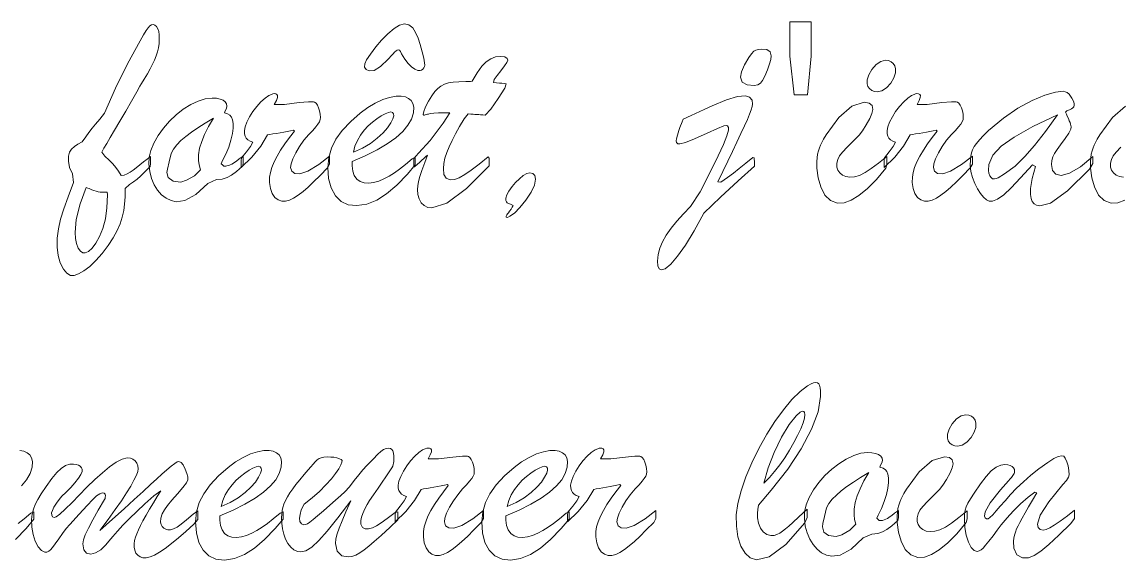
# Model space of a CAD drawing. Header units: inches. Extents: x 3 to 112, y 4 to 120.
# Drawn here: x 28.53 to 51.39, y 93.6 to 104.8 of the extents above; entities that cross this region are included whole.
import ezdxf

# ---------------------------------------------------------------- set-up
doc = ezdxf.new("R2010")
doc.units = ezdxf.units.IN
doc.header["$MEASUREMENT"] = 0
doc.layers.add('Calque 1', color=7, linetype='Continuous')

msp = doc.modelspace()

# ---------------------------------------------------------------- linework, layer by layer
at = {"layer": 'Calque 1', "lineweight": 0}
for points in [[(31.211, 102.003), (31.211, 101.948), (31.211, 101.846), (31.204, 101.789), (31.092, 101.679), (31.001, 101.593), (30.93, 101.529), (30.857, 101.473), (30.768, 101.417), (30.682, 101.337), (30.678, 101.164), (30.668, 101.01), (30.651, 100.874), (30.621, 100.74), (30.576, 100.602), (30.516, 100.458), (30.434, 100.307), (30.328, 100.146), (30.201, 99.979), (30.072, 99.833), (29.944, 99.713), (29.819, 99.62), (29.709, 99.557), (29.619, 99.526), (29.541, 99.526), (29.466, 99.569), (29.394, 99.657), (29.33, 99.786), (29.286, 99.938), (29.265, 100.113), (29.267, 100.301), (29.29, 100.494), (29.335, 100.694), (29.402, 100.909), (29.492, 101.162), (29.606, 101.456), (29.582, 101.642), (29.523, 101.772), (29.498, 101.901), (29.502, 102.006), (29.525, 102.089), (29.566, 102.155), (29.624, 102.209), (29.697, 102.26), (29.786, 102.307), (29.859, 102.407), (29.927, 102.503), (29.993, 102.588), (30.064, 102.675), (30.151, 102.779), (30.253, 102.9), (30.478, 103.419), (30.728, 103.929), (30.99, 104.409), (31.061, 104.531), (31.117, 104.621), (31.158, 104.681), (31.193, 104.719), (31.23, 104.741), (31.268, 104.746), (31.301, 104.734), (31.331, 104.705), (31.358, 104.659), (31.378, 104.6), (31.388, 104.531), (31.39, 104.447), (31.385, 104.351), (31.372, 104.261), (31.351, 104.176), (31.325, 104.092), (31.292, 104.008), (31.252, 103.923), (31.203, 103.827), (31.143, 103.721), (31.076, 103.607), (31.023, 103.519), (30.989, 103.461), (30.924, 103.347), (30.813, 103.154), (30.693, 102.947), (30.568, 102.735), (30.459, 102.551), (30.369, 102.398), (30.297, 102.274), (30.238, 102.172), (30.195, 102.092), (30.258, 102.007), (30.35, 101.922), (30.425, 101.846), (30.488, 101.773), (30.545, 101.693), (30.596, 101.603), (30.66, 101.609), (30.724, 101.64), (30.784, 101.675), (30.844, 101.715), (30.91, 101.765), (30.984, 101.824), (31.061, 101.887), (31.137, 101.947)], [(36.363, 104.218), (36.343, 104.212), (36.318, 104.196), (36.289, 104.169), (36.259, 104.137), (36.229, 104.106), (36.158, 104.029), (35.994, 103.874), (35.861, 103.793), (35.761, 103.782), (35.697, 103.808), (35.665, 103.862), (35.667, 103.927), (35.707, 104.011), (35.785, 104.133), (35.896, 104.282), (36.017, 104.423), (36.146, 104.554), (36.277, 104.665), (36.394, 104.733), (36.498, 104.758), (36.588, 104.74), (36.665, 104.68), (36.727, 104.58), (36.776, 104.466), (36.821, 104.331), (36.864, 104.178), (36.895, 104.045), (36.912, 103.953), (36.915, 103.904), (36.909, 103.874), (36.895, 103.844), (36.873, 103.815), (36.848, 103.796), (36.818, 103.787), (36.771, 103.79), (36.71, 103.816), (36.643, 103.866), (36.573, 103.938), (36.502, 104.029), (36.433, 104.139), (36.409, 104.187), (36.389, 104.21)], [(44.13, 104.095), (44.121, 104.02), (44.094, 103.926), (44.048, 103.804), (43.996, 103.674), (43.949, 103.583), (43.904, 103.528), (43.846, 103.495), (43.77, 103.48), (43.628, 103.492), (43.525, 103.549), (43.491, 103.651), (43.512, 103.764), (43.575, 103.909), (43.665, 104.062), (43.72, 104.139), (43.765, 104.19), (43.806, 104.215), (43.86, 104.229), (43.93, 104.236), (44.035, 104.225), (44.106, 104.179)], [(37.771, 103.561), (37.805, 103.561), (37.869, 103.561), (37.905, 103.57), (38.009, 103.743), (38.107, 103.877), (38.197, 103.972), (38.289, 104.036), (38.39, 104.073), (38.499, 104.083), (38.586, 104.072), (38.635, 104.043), (38.647, 104.002), (38.626, 103.958), (38.576, 103.886), (38.497, 103.786), (38.42, 103.687), (38.358, 103.6), (38.344, 103.543), (38.409, 103.536), (38.469, 103.529), (38.523, 103.523), (38.57, 103.517), (38.61, 103.512), (38.581, 103.423), (38.447, 103.204), (38.293, 102.982), (38.175, 102.86), (38.124, 102.864), (38.079, 102.867), (38.04, 102.871), (38.001, 102.874), (37.961, 102.877), (37.921, 102.88), (37.875, 102.883), (37.823, 102.887), (37.737, 102.785), (37.641, 102.622), (37.556, 102.471), (37.484, 102.333), (37.423, 102.203), (37.374, 102.08), (37.337, 101.965), (37.313, 101.854), (37.303, 101.747), (37.313, 101.629), (37.361, 101.548), (37.446, 101.515), (37.535, 101.523), (37.633, 101.559), (37.748, 101.624), (37.883, 101.716), (38.047, 101.839), (38.239, 101.992), (38.26, 101.964), (38.26, 101.866), (38.26, 101.808), (37.782, 101.333), (37.374, 101.03), (37.063, 100.929), (36.977, 100.941), (36.904, 100.977), (36.842, 101.037), (36.797, 101.116), (36.77, 101.209), (36.763, 101.312), (36.769, 101.393), (36.786, 101.483), (36.814, 101.584), (36.857, 101.711), (36.916, 101.874), (36.97, 102.025), (36.942, 102.001), (36.916, 101.977), (36.89, 101.954), (36.865, 101.931), (36.842, 101.911), (36.821, 101.891), (36.799, 101.871), (36.775, 101.85), (36.751, 101.829), (36.727, 101.807), (36.702, 101.785), (36.688, 101.782), (36.688, 101.868), (36.688, 101.96), (36.787, 102.069), (37.029, 102.335), (37.302, 102.693), (37.435, 102.907), (37.406, 102.909), (37.378, 102.911), (37.351, 102.912), (37.321, 102.912), (37.287, 102.912), (37.205, 102.912), (37.107, 102.905), (37.031, 102.894), (36.993, 102.884), (36.97, 102.878), (36.948, 102.871), (36.927, 102.865), (36.911, 102.86), (36.9, 102.859), (36.892, 102.86), (36.888, 102.865), (36.886, 102.874), (36.895, 102.937), (36.931, 103.034), (36.997, 103.154), (37.065, 103.263), (37.129, 103.35), (37.19, 103.417), (37.254, 103.467), (37.327, 103.505), (37.408, 103.531), (37.505, 103.548), (37.626, 103.557)], [(46.33, 103.345), (46.276, 103.352), (46.225, 103.375), (46.176, 103.412), (46.14, 103.46), (46.122, 103.515), (46.124, 103.595), (46.157, 103.699), (46.224, 103.811), (46.315, 103.916), (46.41, 103.98), (46.507, 104.002), (46.569, 103.995), (46.622, 103.973), (46.668, 103.936), (46.699, 103.886), (46.715, 103.822), (46.713, 103.738), (46.681, 103.637), (46.615, 103.529), (46.526, 103.427), (46.43, 103.365)], [(48.653, 102.54), (48.961, 102.798), (49.263, 103.007), (49.559, 103.165), (49.826, 103.276), (50.048, 103.339), (50.208, 103.357), (50.249, 103.349), (50.289, 103.329), (50.326, 103.296), (50.359, 103.258), (50.387, 103.215), (50.41, 103.169), (50.426, 103.129), (50.434, 103.097), (50.435, 103.068), (50.426, 103.037), (50.408, 103.012), (50.38, 102.993), (50.337, 102.974), (50.28, 102.951), (50.254, 102.922), (50.271, 102.883), (50.291, 102.838), (50.313, 102.788), (50.332, 102.744), (50.347, 102.707), (50.358, 102.675), (50.366, 102.646), (50.369, 102.62), (50.361, 102.57), (50.32, 102.485), (50.244, 102.372), (50.152, 102.246), (50.079, 102.143), (50.026, 102.064), (49.991, 101.996), (49.969, 101.919), (49.961, 101.833), (49.982, 101.708), (50.05, 101.63), (50.165, 101.604), (50.336, 101.65), (50.563, 101.787), (50.823, 101.997), (50.823, 101.942), (50.823, 101.852), (50.75, 101.734), (50.296, 101.284), (49.943, 101.032), (49.719, 100.971), (49.651, 100.984), (49.598, 101.015), (49.56, 101.063), (49.536, 101.129), (49.523, 101.212), (49.523, 101.335), (49.557, 101.539), (49.631, 101.794), (49.568, 101.825), (49.317, 101.554), (49.119, 101.348), (48.969, 101.205), (48.841, 101.113), (48.731, 101.068), (48.662, 101.068), (48.608, 101.097), (48.547, 101.152), (48.481, 101.231), (48.42, 101.327), (48.363, 101.439), (48.315, 101.563), (48.285, 101.691), (48.272, 101.822), (48.274, 101.922), (48.282, 102.005), (48.296, 102.076), (48.319, 102.141), (48.353, 102.207), (48.4, 102.274), (48.463, 102.348), (48.547, 102.437)], [(33.134, 102.009), (33.134, 101.954), (33.134, 101.855), (33.123, 101.797), (32.997, 101.69), (32.891, 101.612), (32.802, 101.561), (32.702, 101.531), (32.579, 101.519), (32.402, 101.441), (32.151, 101.207), (31.922, 101.081), (31.744, 101.059), (31.635, 101.082), (31.532, 101.13), (31.438, 101.204), (31.355, 101.298), (31.286, 101.411), (31.23, 101.542), (31.193, 101.685), (31.176, 101.838), (31.18, 101.983), (31.214, 102.126), (31.277, 102.279), (31.367, 102.437), (31.476, 102.589), (31.603, 102.734), (31.743, 102.867), (31.891, 102.983), (32.045, 103.08), (32.201, 103.154), (32.349, 103.2), (32.489, 103.216), (32.581, 103.211), (32.658, 103.196), (32.72, 103.171), (32.765, 103.136), (32.791, 103.094), (32.798, 103.045), (32.788, 103.001), (32.761, 102.953), (32.746, 102.909), (32.812, 102.887), (32.861, 102.858), (32.894, 102.82), (32.914, 102.765), (32.925, 102.688), (32.926, 102.59), (32.912, 102.476), (32.882, 102.343), (32.836, 102.196), (32.778, 102.052), (32.709, 101.914), (32.681, 101.851), (32.705, 101.826), (32.727, 101.804), (32.735, 101.802), (32.756, 101.802), (32.773, 101.802), (32.8, 101.804), (32.835, 101.811), (32.869, 101.825), (32.902, 101.842), (32.933, 101.861), (32.961, 101.88), (32.997, 101.906), (33.055, 101.949)], [(33.098, 101.772), (33.098, 101.824), (33.098, 101.92), (33.105, 101.975), (33.205, 102.098), (33.287, 102.208), (33.337, 102.297), (33.279, 102.322), (33.233, 102.35), (33.2, 102.381), (33.177, 102.422), (33.164, 102.473), (33.162, 102.538), (33.177, 102.621), (33.214, 102.717), (33.27, 102.826), (33.339, 102.935), (33.418, 103.038), (33.506, 103.136), (33.591, 103.213), (33.67, 103.267), (33.726, 103.293), (33.754, 103.303), (33.781, 103.308), (33.813, 103.307), (33.84, 103.294), (33.853, 103.268), (33.851, 103.229), (33.829, 103.169), (33.785, 103.084), (33.997, 103.08), (34.301, 103.121), (34.499, 103.139), (34.568, 103.14), (34.601, 103.137), (34.624, 103.131), (34.653, 103.111), (34.683, 103.072), (34.708, 103.016), (34.728, 102.949), (34.741, 102.882), (34.746, 102.815), (34.741, 102.767), (34.724, 102.721), (34.694, 102.672), (34.648, 102.616), (34.585, 102.544), (34.503, 102.456), (34.4, 102.337), (34.31, 102.211), (34.231, 102.077), (34.17, 101.952), (34.135, 101.851), (34.125, 101.77), (34.149, 101.693), (34.213, 101.649), (34.318, 101.638), (34.484, 101.694), (34.711, 101.836), (34.935, 102.006), (34.935, 101.935), (34.935, 101.839), (34.89, 101.761), (34.736, 101.603), (34.602, 101.471), (34.487, 101.364), (34.382, 101.273), (34.282, 101.198), (34.187, 101.136), (34.1, 101.094), (34.019, 101.073), (33.94, 101.073), (33.863, 101.098), (33.796, 101.15), (33.741, 101.229), (33.703, 101.332), (33.685, 101.459), (33.686, 101.572), (33.703, 101.669), (33.734, 101.774), (33.781, 101.887), (33.842, 102.007), (33.917, 102.133), (34.005, 102.264), (34.101, 102.396), (34.204, 102.527), (34.185, 102.549), (34.122, 102.536), (34.054, 102.523), (33.981, 102.51), (33.906, 102.496), (33.828, 102.482), (33.753, 102.469), (33.691, 102.457), (33.641, 102.448), (33.502, 102.217), (33.32, 101.986)], [(35.403, 101.895), (35.403, 101.875), (35.403, 101.837), (35.403, 101.808), (35.416, 101.697), (35.449, 101.605), (35.502, 101.531), (35.571, 101.479), (35.653, 101.451), (35.749, 101.446), (35.852, 101.459), (35.958, 101.488), (36.066, 101.534), (36.175, 101.591), (36.283, 101.659), (36.392, 101.739), (36.516, 101.836), (36.657, 101.952), (36.718, 101.983), (36.718, 101.897), (36.718, 101.826), (36.556, 101.634), (36.334, 101.407), (36.123, 101.225), (35.917, 101.091), (35.709, 101.008), (35.499, 100.977), (35.323, 100.997), (35.176, 101.066), (35.055, 101.184), (34.966, 101.345), (34.914, 101.542), (34.899, 101.773), (34.92, 101.982), (34.976, 102.177), (35.067, 102.358), (35.2, 102.54), (35.376, 102.729), (35.573, 102.904), (35.73, 103.02), (35.886, 103.113), (36.041, 103.184), (36.185, 103.231), (36.319, 103.255), (36.428, 103.256), (36.512, 103.24), (36.581, 103.21), (36.636, 103.164), (36.671, 103.102), (36.687, 103.026), (36.679, 102.908), (36.639, 102.778), (36.565, 102.649), (36.457, 102.52), (36.314, 102.391), (36.136, 102.263), (35.923, 102.138), (35.679, 102.015)], [(42.207, 102.54), (42.229, 102.605), (42.271, 102.722), (42.292, 102.778), (42.462, 102.855), (42.734, 102.979), (42.899, 103.054), (43.196, 103.179), (43.429, 103.248), (43.59, 103.263), (43.679, 103.235), (43.728, 103.17), (43.737, 103.091), (43.728, 103.039), (43.708, 102.969), (43.677, 102.883), (43.631, 102.773), (43.572, 102.636), (43.498, 102.476), (43.415, 102.298), (43.324, 102.106), (43.225, 101.9), (43.124, 101.69), (43.019, 101.475), (43.077, 101.463), (43.216, 101.562), (43.342, 101.655), (43.463, 101.749), (43.596, 101.858), (43.742, 101.982), (43.774, 101.97), (43.777, 101.866), (43.779, 101.797), (43.439, 101.496), (43.072, 101.157), (42.724, 100.819), (42.523, 100.456), (42.343, 100.157), (42.179, 99.924), (42.038, 99.76), (41.923, 99.665), (41.837, 99.639), (41.793, 99.662), (41.768, 99.722), (41.763, 99.824), (41.777, 99.958), (41.812, 100.092), (41.867, 100.227), (41.944, 100.365), (42.042, 100.509), (42.162, 100.657), (42.299, 100.807), (42.451, 100.96), (42.652, 101.263), (42.864, 101.686), (43.024, 102.014), (43.132, 102.251), (43.203, 102.428), (43.236, 102.549), (43.236, 102.607), (43.22, 102.635), (43.189, 102.648), (43.14, 102.638), (43.012, 102.584), (42.794, 102.485), (42.534, 102.367), (42.343, 102.292), (42.225, 102.262), (42.182, 102.267), (42.158, 102.289), (42.15, 102.327), (42.155, 102.371), (42.174, 102.441)], [(46.534, 102.003), (46.534, 101.943), (46.534, 101.834), (46.512, 101.756), (46.316, 101.523), (46.129, 101.334), (45.953, 101.19), (45.791, 101.091), (45.647, 101.038), (45.507, 101.031), (45.361, 101.083), (45.246, 101.196), (45.162, 101.366), (45.106, 101.556), (45.078, 101.757), (45.076, 101.895), (45.083, 101.973), (45.094, 102.049), (45.111, 102.121), (45.13, 102.184), (45.152, 102.238), (45.179, 102.292), (45.219, 102.364), (45.273, 102.454), (45.535, 102.811), (45.806, 103.049), (46.06, 103.129), (46.165, 103.112), (46.226, 103.061), (46.243, 102.98), (46.225, 102.898), (46.18, 102.789), (46.106, 102.657), (46.029, 102.536), (45.957, 102.443), (45.855, 102.34), (45.711, 102.196), (45.61, 102.089), (45.55, 102.014), (45.513, 101.939), (45.495, 101.858), (45.496, 101.78), (45.516, 101.714), (45.556, 101.657), (45.614, 101.611), (45.683, 101.581), (45.764, 101.568), (45.862, 101.576), (45.968, 101.607), (46.081, 101.664), (46.208, 101.747), (46.359, 101.86)], [(46.477, 101.772), (46.477, 101.824), (46.477, 101.92), (46.484, 101.975), (46.584, 102.098), (46.666, 102.208), (46.715, 102.297), (46.658, 102.322), (46.612, 102.35), (46.578, 102.381), (46.556, 102.422), (46.543, 102.473), (46.541, 102.538), (46.556, 102.621), (46.592, 102.717), (46.649, 102.826), (46.718, 102.935), (46.797, 103.038), (46.885, 103.136), (46.97, 103.213), (47.049, 103.267), (47.104, 103.293), (47.132, 103.303), (47.16, 103.308), (47.191, 103.307), (47.219, 103.294), (47.232, 103.268), (47.23, 103.229), (47.208, 103.169), (47.164, 103.084), (47.376, 103.08), (47.68, 103.121), (47.878, 103.139), (47.947, 103.14), (47.98, 103.137), (48.003, 103.131), (48.032, 103.111), (48.061, 103.072), (48.087, 103.016), (48.107, 102.949), (48.12, 102.882), (48.125, 102.815), (48.12, 102.767), (48.103, 102.721), (48.073, 102.672), (48.027, 102.616), (47.963, 102.544), (47.881, 102.456), (47.779, 102.337), (47.688, 102.211), (47.609, 102.077), (47.549, 101.952), (47.514, 101.851), (47.504, 101.77), (47.527, 101.693), (47.592, 101.649), (47.697, 101.638), (47.862, 101.694), (48.09, 101.836), (48.314, 102.006), (48.314, 101.935), (48.314, 101.839), (48.268, 101.761), (48.114, 101.603), (47.981, 101.471), (47.866, 101.364), (47.76, 101.273), (47.66, 101.198), (47.566, 101.136), (47.478, 101.094), (47.398, 101.073), (47.318, 101.073), (47.242, 101.098), (47.175, 101.15), (47.119, 101.229), (47.082, 101.332), (47.064, 101.459), (47.065, 101.572), (47.081, 101.669), (47.113, 101.774), (47.16, 101.887), (47.221, 102.007), (47.296, 102.133), (47.384, 102.264), (47.48, 102.396), (47.582, 102.527), (47.564, 102.549), (47.5, 102.536), (47.432, 102.523), (47.36, 102.51), (47.285, 102.496), (47.207, 102.482), (47.132, 102.469), (47.07, 102.457), (47.02, 102.448), (46.881, 102.217), (46.699, 101.986)], [(35.433, 102.09), (35.619, 102.173), (35.785, 102.27), (35.929, 102.38), (36.049, 102.49), (36.142, 102.598), (36.209, 102.699), (36.252, 102.783), (36.27, 102.846), (36.266, 102.891), (36.245, 102.918), (36.207, 102.928), (36.159, 102.918), (36.093, 102.891), (36.01, 102.846), (35.921, 102.787), (35.831, 102.717), (35.741, 102.637), (35.658, 102.546), (35.58, 102.444), (35.513, 102.333), (35.464, 102.215)], [(50.09, 102.87), (49.576, 102.622), (49.184, 102.403), (48.912, 102.212), (48.739, 102.025), (48.655, 101.834), (48.648, 101.712), (48.658, 101.651), (48.676, 101.6), (48.703, 101.561), (48.736, 101.538), (48.773, 101.532), (48.807, 101.539), (48.854, 101.558), (48.985, 101.636), (49.204, 101.801), (49.408, 101.997), (49.608, 102.231), (49.835, 102.521)], [(32.516, 102.798), (32.346, 102.694), (32.195, 102.597), (32.062, 102.507), (31.945, 102.419), (31.841, 102.33), (31.753, 102.241), (31.684, 102.151), (31.636, 102.06), (31.593, 101.887), (31.562, 101.738), (31.55, 101.67), (31.578, 101.561), (31.677, 101.489), (31.836, 101.469), (31.957, 101.505), (32.123, 101.597), (32.247, 101.725), (32.221, 101.824), (32.208, 101.92), (32.21, 102.037), (32.231, 102.175), (32.273, 102.315), (32.335, 102.461), (32.416, 102.622)], [(38.758, 100.983), (38.699, 101.006), (38.656, 101.025), (38.631, 101.039), (38.615, 101.058), (38.607, 101.087), (38.607, 101.132), (38.626, 101.2), (38.669, 101.281), (38.734, 101.373), (38.807, 101.459), (38.887, 101.536), (38.968, 101.602), (39.04, 101.644), (39.1, 101.661), (39.165, 101.649), (39.207, 101.605), (39.221, 101.526), (39.198, 101.405), (39.13, 101.26), (39.018, 101.09), (38.895, 100.937), (38.781, 100.824), (38.688, 100.756), (38.639, 100.733), (38.614, 100.738), (38.612, 100.759), (38.616, 100.774), (38.624, 100.788), (38.637, 100.804), (38.657, 100.829), (38.683, 100.864), (38.712, 100.904), (38.737, 100.944)], [(30.313, 101.199), (30.312, 101.217), (30.309, 101.249), (30.297, 101.261), (30.243, 101.257), (30.197, 101.256), (30.159, 101.259), (30.119, 101.266), (30.075, 101.277), (30.029, 101.291), (29.989, 101.305), (29.956, 101.318), (29.929, 101.331), (29.9, 101.344), (29.869, 101.357), (29.743, 101.017), (29.662, 100.688), (29.638, 100.419), (29.646, 100.297), (29.669, 100.189), (29.705, 100.095), (29.748, 100.028), (29.796, 99.994), (29.85, 99.993), (29.916, 100.026), (29.991, 100.094), (30.073, 100.197), (30.148, 100.332), (30.215, 100.501), (30.27, 100.703), (30.302, 100.935)], [(44.874, 94.661), (44.874, 94.6), (44.874, 94.489), (44.829, 94.379), (44.43, 93.925), (44.086, 93.669), (43.824, 93.609), (43.692, 93.648), (43.582, 93.743), (43.494, 93.893), (43.434, 94.082), (43.403, 94.305), (43.401, 94.542), (43.433, 94.779), (43.499, 95.044), (43.598, 95.332), (43.721, 95.627), (43.868, 95.924), (44.034, 96.218), (44.206, 96.487), (44.382, 96.731), (44.559, 96.942), (44.727, 97.108), (44.886, 97.227), (44.96, 97.269), (45.009, 97.289), (45.05, 97.296), (45.088, 97.29), (45.117, 97.271), (45.136, 97.238), (45.148, 97.189), (45.155, 97.122), (45.156, 97.004), (45.102, 96.685), (44.968, 96.322), (44.754, 95.914), (44.471, 95.49), (44.124, 95.059), (43.865, 94.745), (43.85, 94.652), (43.843, 94.577), (43.844, 94.483), (43.864, 94.367), (43.902, 94.268), (43.96, 94.188), (44.034, 94.136), (44.123, 94.113), (44.19, 94.115), (44.246, 94.131), (44.304, 94.162), (44.364, 94.204), (44.427, 94.253), (44.492, 94.309), (44.576, 94.386), (44.704, 94.503)], [(43.977, 95.201), (44.089, 95.318), (44.199, 95.446), (44.305, 95.585), (44.408, 95.732), (44.506, 95.886), (44.598, 96.046), (44.678, 96.195), (44.742, 96.333), (44.791, 96.456), (44.82, 96.556), (44.829, 96.633), (44.823, 96.674), (44.804, 96.696), (44.778, 96.701), (44.758, 96.695), (44.73, 96.679), (44.644, 96.605), (44.499, 96.42), (44.342, 96.159), (44.187, 95.843), (44.064, 95.523)], [(48.002, 95.969), (47.948, 95.977), (47.896, 95.999), (47.847, 96.037), (47.812, 96.084), (47.794, 96.14), (47.796, 96.219), (47.829, 96.323), (47.896, 96.435), (47.987, 96.541), (48.082, 96.605), (48.179, 96.627), (48.24, 96.619), (48.294, 96.597), (48.339, 96.561), (48.371, 96.51), (48.387, 96.447), (48.385, 96.363), (48.352, 96.262), (48.287, 96.154), (48.197, 96.052), (48.102, 95.99)], [(32.651, 94.52), (32.651, 94.499), (32.651, 94.462), (32.651, 94.433), (32.664, 94.322), (32.697, 94.229), (32.75, 94.155), (32.819, 94.104), (32.901, 94.075), (32.997, 94.07), (33.1, 94.083), (33.206, 94.113), (33.314, 94.159), (33.423, 94.216), (33.531, 94.284), (33.64, 94.363), (33.764, 94.461), (33.905, 94.576), (33.966, 94.608), (33.966, 94.522), (33.966, 94.45), (33.804, 94.259), (33.582, 94.032), (33.371, 93.85), (33.165, 93.716), (32.957, 93.633), (32.747, 93.602), (32.571, 93.621), (32.424, 93.69), (32.303, 93.809), (32.214, 93.97), (32.162, 94.167), (32.147, 94.397), (32.168, 94.606), (32.224, 94.801), (32.315, 94.983), (32.448, 95.165), (32.624, 95.353), (32.821, 95.528), (32.978, 95.645), (33.134, 95.738), (33.289, 95.809), (33.434, 95.856), (33.567, 95.879), (33.676, 95.88), (33.76, 95.865), (33.829, 95.834), (33.884, 95.788), (33.919, 95.727), (33.935, 95.65), (33.927, 95.533), (33.887, 95.403), (33.813, 95.273), (33.705, 95.144), (33.562, 95.016), (33.384, 94.888), (33.171, 94.762), (32.927, 94.639)], [(35.379, 94.832), (35.108, 94.48), (34.886, 94.204), (34.71, 94.005), (34.567, 93.871), (34.443, 93.793), (34.34, 93.77), (34.265, 93.782), (34.194, 93.817), (34.128, 93.873), (34.069, 93.947), (34.021, 94.035), (33.982, 94.139), (33.955, 94.251), (33.939, 94.369), (33.936, 94.481), (33.94, 94.558), (33.948, 94.63), (33.963, 94.697), (33.985, 94.765), (34.017, 94.838), (34.058, 94.916), (34.108, 94.997), (34.168, 95.084), (34.236, 95.175), (34.316, 95.273), (34.406, 95.38), (34.488, 95.476), (34.543, 95.54), (34.592, 95.596), (34.634, 95.645), (34.675, 95.684), (34.716, 95.712), (34.757, 95.73), (34.814, 95.741), (34.887, 95.747), (34.961, 95.746), (35.024, 95.74), (35.085, 95.728), (35.14, 95.711), (35.178, 95.694), (35.195, 95.676), (35.192, 95.642), (35.169, 95.583), (35.126, 95.503), (35.061, 95.406), (34.972, 95.294), (34.858, 95.167), (34.722, 95.031), (34.572, 94.896), (34.407, 94.763), (34.342, 94.646), (34.32, 94.551), (34.311, 94.475), (34.318, 94.401), (34.348, 94.353), (34.401, 94.334), (34.435, 94.339), (34.474, 94.358), (34.525, 94.392), (34.592, 94.444), (34.687, 94.522), (34.807, 94.627), (34.938, 94.742), (35.06, 94.847), (35.172, 94.943), (35.256, 95.024), (35.348, 95.127), (35.448, 95.254), (35.546, 95.378), (35.63, 95.48), (35.708, 95.566), (35.839, 95.703), (35.938, 95.802), (36.005, 95.863), (36.059, 95.901), (36.111, 95.922), (36.162, 95.927), (36.204, 95.92), (36.234, 95.903), (36.255, 95.875), (36.268, 95.829), (36.275, 95.762), (36.276, 95.688), (36.274, 95.649), (36.269, 95.616), (36.262, 95.589), (36.249, 95.558), (36.23, 95.522), (36.205, 95.48), (36.164, 95.418), (36.106, 95.332), (36.031, 95.223), (35.945, 95.099), (35.849, 94.961), (35.768, 94.842), (35.716, 94.756), (35.668, 94.665), (35.627, 94.571), (35.598, 94.491), (35.585, 94.427), (35.587, 94.35), (35.617, 94.282), (35.675, 94.25), (35.748, 94.25), (35.826, 94.271), (35.911, 94.311), (36.008, 94.373), (36.137, 94.465), (36.299, 94.588), (36.357, 94.607), (36.357, 94.513), (36.357, 94.438), (36.196, 94.284), (36.01, 94.114), (35.865, 93.985), (35.753, 93.89), (35.653, 93.811), (35.563, 93.749), (35.48, 93.704), (35.4, 93.676), (35.323, 93.665), (35.187, 93.69), (35.095, 93.784), (35.061, 93.946), (35.068, 94.042), (35.092, 94.145), (35.134, 94.266), (35.194, 94.415), (35.276, 94.604)], [(36.3, 94.397), (36.3, 94.449), (36.3, 94.545), (36.307, 94.6), (36.407, 94.723), (36.489, 94.833), (36.539, 94.922), (36.481, 94.946), (36.435, 94.974), (36.402, 95.006), (36.379, 95.046), (36.366, 95.098), (36.364, 95.162), (36.38, 95.246), (36.416, 95.342), (36.473, 95.451), (36.542, 95.559), (36.62, 95.663), (36.708, 95.76), (36.793, 95.838), (36.872, 95.892), (36.928, 95.918), (36.956, 95.928), (36.983, 95.933), (37.015, 95.932), (37.042, 95.919), (37.055, 95.893), (37.054, 95.854), (37.031, 95.794), (36.987, 95.709), (37.199, 95.705), (37.503, 95.745), (37.701, 95.764), (37.771, 95.765), (37.803, 95.761), (37.826, 95.755), (37.855, 95.735), (37.885, 95.697), (37.91, 95.641), (37.93, 95.574), (37.943, 95.507), (37.948, 95.439), (37.943, 95.392), (37.926, 95.346), (37.896, 95.297), (37.851, 95.241), (37.787, 95.169), (37.705, 95.081), (37.603, 94.962), (37.512, 94.835), (37.433, 94.702), (37.372, 94.577), (37.337, 94.475), (37.327, 94.394), (37.351, 94.317), (37.415, 94.273), (37.52, 94.263), (37.686, 94.319), (37.914, 94.461), (38.137, 94.631), (38.137, 94.559), (38.137, 94.464), (38.092, 94.385), (37.938, 94.227), (37.804, 94.095), (37.69, 93.988), (37.584, 93.898), (37.484, 93.822), (37.389, 93.761), (37.302, 93.719), (37.221, 93.698), (37.142, 93.697), (37.065, 93.723), (36.999, 93.775), (36.943, 93.854), (36.905, 93.957), (36.887, 94.084), (36.888, 94.197), (36.905, 94.293), (36.936, 94.398), (36.983, 94.512), (37.044, 94.631), (37.12, 94.758), (37.208, 94.889), (37.303, 95.02), (37.406, 95.151), (37.387, 95.174), (37.324, 95.161), (37.256, 95.148), (37.183, 95.135), (37.108, 95.121), (37.03, 95.107), (36.956, 95.093), (36.893, 95.082), (36.843, 95.072), (36.705, 94.841), (36.522, 94.611)], [(38.605, 94.52), (38.605, 94.499), (38.605, 94.462), (38.605, 94.433), (38.618, 94.322), (38.651, 94.229), (38.705, 94.155), (38.774, 94.104), (38.855, 94.075), (38.951, 94.07), (39.054, 94.083), (39.16, 94.113), (39.268, 94.159), (39.377, 94.216), (39.485, 94.284), (39.594, 94.363), (39.719, 94.461), (39.859, 94.576), (39.92, 94.608), (39.92, 94.522), (39.92, 94.45), (39.758, 94.259), (39.537, 94.032), (39.325, 93.85), (39.119, 93.716), (38.911, 93.633), (38.701, 93.602), (38.525, 93.621), (38.378, 93.69), (38.257, 93.809), (38.168, 93.97), (38.116, 94.167), (38.101, 94.397), (38.122, 94.606), (38.178, 94.801), (38.269, 94.983), (38.402, 95.165), (38.578, 95.353), (38.775, 95.528), (38.932, 95.645), (39.088, 95.738), (39.243, 95.809), (39.388, 95.856), (39.521, 95.879), (39.631, 95.88), (39.714, 95.865), (39.783, 95.834), (39.838, 95.788), (39.873, 95.727), (39.889, 95.65), (39.882, 95.533), (39.841, 95.403), (39.767, 95.273), (39.66, 95.144), (39.516, 95.016), (39.338, 94.888), (39.125, 94.762), (38.881, 94.639)], [(39.89, 94.397), (39.89, 94.449), (39.89, 94.545), (39.896, 94.6), (39.997, 94.723), (40.079, 94.833), (40.128, 94.922), (40.07, 94.946), (40.025, 94.974), (39.991, 95.006), (39.968, 95.046), (39.956, 95.098), (39.953, 95.162), (39.969, 95.246), (40.005, 95.342), (40.062, 95.451), (40.131, 95.559), (40.21, 95.663), (40.297, 95.76), (40.382, 95.838), (40.462, 95.892), (40.517, 95.918), (40.545, 95.928), (40.572, 95.933), (40.604, 95.932), (40.631, 95.919), (40.645, 95.893), (40.643, 95.854), (40.62, 95.794), (40.576, 95.709), (40.789, 95.705), (41.092, 95.745), (41.291, 95.764), (41.36, 95.765), (41.392, 95.761), (41.415, 95.755), (41.444, 95.735), (41.474, 95.697), (41.499, 95.641), (41.52, 95.574), (41.532, 95.507), (41.537, 95.439), (41.533, 95.392), (41.515, 95.346), (41.485, 95.297), (41.44, 95.241), (41.376, 95.169), (41.294, 95.081), (41.192, 94.962), (41.101, 94.835), (41.022, 94.702), (40.962, 94.577), (40.926, 94.475), (40.916, 94.394), (40.94, 94.317), (41.004, 94.273), (41.11, 94.263), (41.275, 94.319), (41.503, 94.461), (41.726, 94.631), (41.726, 94.559), (41.726, 94.464), (41.681, 94.385), (41.527, 94.227), (41.393, 94.095), (41.279, 93.988), (41.173, 93.898), (41.073, 93.822), (40.979, 93.761), (40.891, 93.719), (40.81, 93.698), (40.731, 93.697), (40.655, 93.723), (40.588, 93.775), (40.532, 93.854), (40.495, 93.957), (40.477, 94.084), (40.477, 94.197), (40.494, 94.293), (40.526, 94.398), (40.572, 94.512), (40.634, 94.631), (40.709, 94.758), (40.797, 94.889), (40.892, 95.02), (40.995, 95.151), (40.976, 95.174), (40.913, 95.161), (40.845, 95.148), (40.773, 95.135), (40.698, 95.121), (40.62, 95.107), (40.545, 95.093), (40.482, 95.082), (40.433, 95.072), (40.294, 94.841), (40.111, 94.611)], [(46.777, 94.634), (46.777, 94.579), (46.777, 94.48), (46.765, 94.422), (46.64, 94.315), (46.533, 94.236), (46.444, 94.186), (46.345, 94.156), (46.221, 94.143), (46.045, 94.066), (45.794, 93.831), (45.564, 93.706), (45.387, 93.684), (45.278, 93.706), (45.175, 93.755), (45.081, 93.828), (44.998, 93.923), (44.929, 94.036), (44.873, 94.167), (44.836, 94.31), (44.819, 94.463), (44.823, 94.608), (44.856, 94.751), (44.92, 94.903), (45.01, 95.062), (45.119, 95.214), (45.245, 95.358), (45.386, 95.492), (45.534, 95.607), (45.688, 95.704), (45.844, 95.779), (45.992, 95.824), (46.132, 95.84), (46.224, 95.836), (46.3, 95.821), (46.362, 95.795), (46.408, 95.761), (46.434, 95.719), (46.441, 95.67), (46.431, 95.626), (46.404, 95.578), (46.389, 95.533), (46.455, 95.512), (46.504, 95.482), (46.536, 95.445), (46.557, 95.39), (46.568, 95.313), (46.569, 95.215), (46.555, 95.1), (46.525, 94.968), (46.479, 94.821), (46.421, 94.677), (46.352, 94.539), (46.323, 94.475), (46.348, 94.451), (46.37, 94.429), (46.378, 94.427), (46.399, 94.427), (46.416, 94.427), (46.443, 94.428), (46.477, 94.436), (46.512, 94.449), (46.545, 94.467), (46.576, 94.485), (46.604, 94.505), (46.64, 94.531), (46.697, 94.574)], [(50.201, 95.171), (49.904, 94.813), (49.728, 94.537), (49.673, 94.347), (49.687, 94.276), (49.724, 94.235), (49.785, 94.223), (49.851, 94.236), (49.929, 94.269), (50.02, 94.324), (50.139, 94.408), (50.294, 94.525), (50.441, 94.637), (50.441, 94.564), (50.441, 94.465), (50.367, 94.36), (50.113, 94.116), (49.904, 93.926), (49.739, 93.789), (49.6, 93.697), (49.481, 93.649), (49.357, 93.646), (49.24, 93.71), (49.179, 93.85), (49.17, 93.992), (49.176, 94.056), (49.189, 94.12), (49.209, 94.184), (49.235, 94.249), (49.265, 94.315), (49.302, 94.386), (49.351, 94.475), (49.412, 94.584), (49.486, 94.711), (49.567, 94.851), (49.656, 95.001), (49.614, 95.015), (49.475, 94.911), (49.316, 94.768), (49.187, 94.641), (49.087, 94.535), (48.998, 94.433), (48.917, 94.332), (48.833, 94.224), (48.745, 94.108), (48.66, 93.996), (48.591, 93.909), (48.538, 93.85), (48.496, 93.813), (48.454, 93.79), (48.411, 93.782), (48.35, 93.8), (48.289, 93.865), (48.233, 93.975), (48.186, 94.119), (48.158, 94.277), (48.149, 94.451), (48.153, 94.554), (48.166, 94.642), (48.188, 94.712), (48.222, 94.785), (48.274, 94.876), (48.349, 94.995), (48.482, 95.188), (48.601, 95.341), (48.708, 95.455), (48.808, 95.533), (48.905, 95.578), (48.993, 95.588), (49.053, 95.583), (49.103, 95.57), (49.144, 95.549), (49.174, 95.52), (49.19, 95.483), (49.193, 95.447), (49.189, 95.426), (49.182, 95.404), (49.17, 95.382), (49.157, 95.361), (49.143, 95.341), (49.127, 95.321), (49.101, 95.292), (49.064, 95.251), (48.9, 95.066), (48.684, 94.792), (48.578, 94.603), (48.568, 94.515), (48.581, 94.477), (48.608, 94.459), (48.64, 94.461), (48.681, 94.49), (48.738, 94.545), (48.81, 94.625), (48.895, 94.722), (48.995, 94.836), (49.109, 94.963), (49.236, 95.095), (49.377, 95.231), (49.532, 95.368), (49.701, 95.502), (49.885, 95.633), (50.007, 95.712), (50.099, 95.754), (50.178, 95.771), (50.217, 95.76), (50.249, 95.72), (50.281, 95.648), (50.308, 95.559), (50.324, 95.468), (50.33, 95.377), (50.317, 95.323), (50.274, 95.255)], [(30.151, 94.217), (30.417, 94.453), (30.657, 94.667), (30.869, 94.861), (31.054, 95.03), (31.21, 95.173), (31.337, 95.289), (31.446, 95.388), (31.546, 95.476), (31.637, 95.553), (31.711, 95.612), (31.764, 95.645), (31.799, 95.654), (31.845, 95.635), (31.889, 95.581), (31.932, 95.495), (31.965, 95.406), (31.983, 95.33), (31.987, 95.271), (31.957, 95.207), (31.883, 95.109), (31.768, 94.977), (31.655, 94.849), (31.565, 94.74), (31.496, 94.65), (31.449, 94.563), (31.423, 94.473), (31.418, 94.392), (31.428, 94.344), (31.45, 94.302), (31.484, 94.268), (31.525, 94.244), (31.57, 94.231), (31.623, 94.23), (31.689, 94.248), (31.762, 94.286), (31.845, 94.346), (31.956, 94.436), (32.099, 94.558), (32.192, 94.627), (32.192, 94.538), (32.192, 94.444), (32.11, 94.35), (31.944, 94.199), (31.79, 94.063), (31.646, 93.944), (31.515, 93.844), (31.397, 93.764), (31.291, 93.706), (31.198, 93.667), (31.116, 93.648), (31.05, 93.649), (30.994, 93.666), (30.946, 93.7), (30.905, 93.747), (30.879, 93.804), (30.866, 93.868), (30.867, 93.937), (30.877, 94.007), (30.894, 94.077), (30.92, 94.15), (30.955, 94.231), (30.998, 94.321), (31.051, 94.421), (31.115, 94.534), (31.19, 94.661), (31.271, 94.795), (31.348, 94.922), (31.42, 95.041), (31.28, 94.936), (31.093, 94.774), (30.923, 94.615), (30.769, 94.463), (30.635, 94.325), (30.521, 94.2), (30.425, 94.09), (30.343, 93.996), (30.275, 93.919), (30.171, 93.816), (30.065, 93.749), (29.964, 93.725), (29.875, 93.746), (29.82, 93.817), (29.8, 93.939), (29.812, 94.019), (29.851, 94.126), (29.916, 94.267), (30.006, 94.437), (30.118, 94.637), (30.251, 94.862), (30.261, 94.882), (30.266, 94.907), (30.268, 94.939), (30.261, 94.972), (30.24, 94.991), (30.205, 94.997), (30.152, 94.98), (30.087, 94.935), (30.007, 94.862), (29.891, 94.74), (29.721, 94.556), (29.526, 94.34), (29.455, 94.255), (29.379, 94.155), (29.297, 94.04), (29.224, 93.938), (29.167, 93.863), (29.126, 93.815), (29.089, 93.784), (29.053, 93.767), (29.007, 93.765), (28.937, 93.798), (28.87, 93.874), (28.808, 93.993), (28.762, 94.134), (28.737, 94.289), (28.733, 94.443), (28.744, 94.558), (28.77, 94.663), (28.809, 94.757), (28.864, 94.861), (28.934, 94.98), (29.035, 95.134), (29.156, 95.296), (29.26, 95.421), (29.349, 95.509), (29.438, 95.566), (29.53, 95.596), (29.607, 95.599), (29.66, 95.592), (29.707, 95.576), (29.746, 95.554), (29.773, 95.524), (29.787, 95.49), (29.785, 95.446), (29.759, 95.385), (29.709, 95.305), (29.635, 95.209), (29.547, 95.11), (29.446, 95.009), (29.365, 94.931), (29.307, 94.862), (29.25, 94.784), (29.199, 94.702), (29.165, 94.634), (29.15, 94.582), (29.152, 94.536), (29.169, 94.502), (29.2, 94.488), (29.244, 94.498), (29.321, 94.555), (29.433, 94.66), (29.574, 94.802), (29.725, 94.954), (29.885, 95.115), (30.05, 95.276), (30.206, 95.419), (30.355, 95.543), (30.493, 95.642), (30.617, 95.704), (30.725, 95.729), (30.79, 95.724), (30.842, 95.703), (30.886, 95.668), (30.92, 95.62), (30.942, 95.564), (30.95, 95.502), (30.941, 95.445), (30.913, 95.367), (30.864, 95.264), (30.795, 95.14), (30.707, 94.997), (30.601, 94.836), (30.474, 94.654), (30.324, 94.447)], [(32.681, 94.715), (32.867, 94.798), (33.033, 94.895), (33.177, 95.004), (33.297, 95.115), (33.39, 95.222), (33.457, 95.324), (33.5, 95.407), (33.518, 95.47), (33.514, 95.516), (33.493, 95.543), (33.455, 95.552), (33.407, 95.543), (33.341, 95.516), (33.258, 95.47), (33.169, 95.412), (33.079, 95.342), (32.989, 95.261), (32.906, 95.17), (32.828, 95.069), (32.761, 94.958), (32.712, 94.84)], [(38.635, 94.715), (38.821, 94.798), (38.987, 94.895), (39.132, 95.004), (39.251, 95.115), (39.344, 95.222), (39.411, 95.324), (39.454, 95.407), (39.472, 95.47), (39.468, 95.516), (39.447, 95.543), (39.41, 95.552), (39.361, 95.543), (39.295, 95.516), (39.212, 95.47), (39.123, 95.412), (39.033, 95.342), (38.943, 95.261), (38.86, 95.17), (38.783, 95.069), (38.715, 94.958), (38.666, 94.84)], [(48.206, 94.628), (48.206, 94.567), (48.206, 94.458), (48.183, 94.38), (47.988, 94.147), (47.801, 93.959), (47.624, 93.815), (47.463, 93.716), (47.319, 93.663), (47.178, 93.656), (47.033, 93.707), (46.918, 93.821), (46.833, 93.991), (46.777, 94.181), (46.75, 94.382), (46.748, 94.519), (46.754, 94.598), (46.766, 94.674), (46.783, 94.746), (46.802, 94.809), (46.823, 94.863), (46.85, 94.917), (46.89, 94.988), (46.944, 95.079), (47.207, 95.435), (47.478, 95.674), (47.732, 95.753), (47.836, 95.736), (47.897, 95.686), (47.914, 95.605), (47.897, 95.522), (47.851, 95.414), (47.778, 95.281), (47.7, 95.16), (47.629, 95.067), (47.527, 94.965), (47.382, 94.821), (47.281, 94.714), (47.221, 94.639), (47.184, 94.564), (47.166, 94.483), (47.167, 94.405), (47.188, 94.339), (47.228, 94.282), (47.285, 94.235), (47.355, 94.206), (47.436, 94.193), (47.533, 94.2), (47.64, 94.232), (47.753, 94.288), (47.88, 94.372), (48.031, 94.485)], [(46.159, 95.423), (45.989, 95.319), (45.838, 95.222), (45.705, 95.132), (45.587, 95.044), (45.484, 94.955), (45.395, 94.866), (45.327, 94.775), (45.279, 94.685), (45.236, 94.511), (45.205, 94.363), (45.193, 94.294), (45.221, 94.185), (45.32, 94.114), (45.479, 94.094), (45.6, 94.129), (45.765, 94.222), (45.889, 94.349), (45.864, 94.448), (45.851, 94.544), (45.853, 94.662), (45.874, 94.8), (45.916, 94.94), (45.977, 95.086), (46.058, 95.247)]]:
    msp.add_lwpolyline(points, close=True, dxfattribs=at)
for points in [[(44.514, 104.089), (44.514, 104.8), (44.959, 104.8), (44.959, 104.089), (44.884, 103.282), (44.607, 103.282), (44.514, 104.089)], [(51.487, 101.091), (51.343, 101.038), (51.203, 101.031), (51.057, 101.083), (50.942, 101.196), (50.858, 101.366), (50.802, 101.556), (50.774, 101.757), (50.772, 101.895), (50.779, 101.973), (50.79, 102.049), (50.807, 102.121), (50.826, 102.184), (50.848, 102.238), (50.875, 102.292), (50.915, 102.364), (50.969, 102.454), (51.231, 102.811), (51.502, 103.049)], [(51.407, 102.196), (51.306, 102.089), (51.246, 102.014), (51.209, 101.939), (51.191, 101.858), (51.192, 101.78), (51.212, 101.714), (51.252, 101.657), (51.31, 101.611), (51.379, 101.581), (51.46, 101.568)], [(28.491, 95.88), (28.574, 95.865), (28.643, 95.834), (28.698, 95.788), (28.733, 95.727), (28.749, 95.65), (28.742, 95.533), (28.701, 95.403), (28.628, 95.273), (28.52, 95.144)], [(28.455, 94.363), (28.579, 94.461), (28.719, 94.576), (28.78, 94.608), (28.78, 94.522), (28.78, 94.45), (28.619, 94.259), (28.397, 94.032)]]:
    msp.add_lwpolyline(points, dxfattribs=at)

doc.saveas('drawing.dxf')
